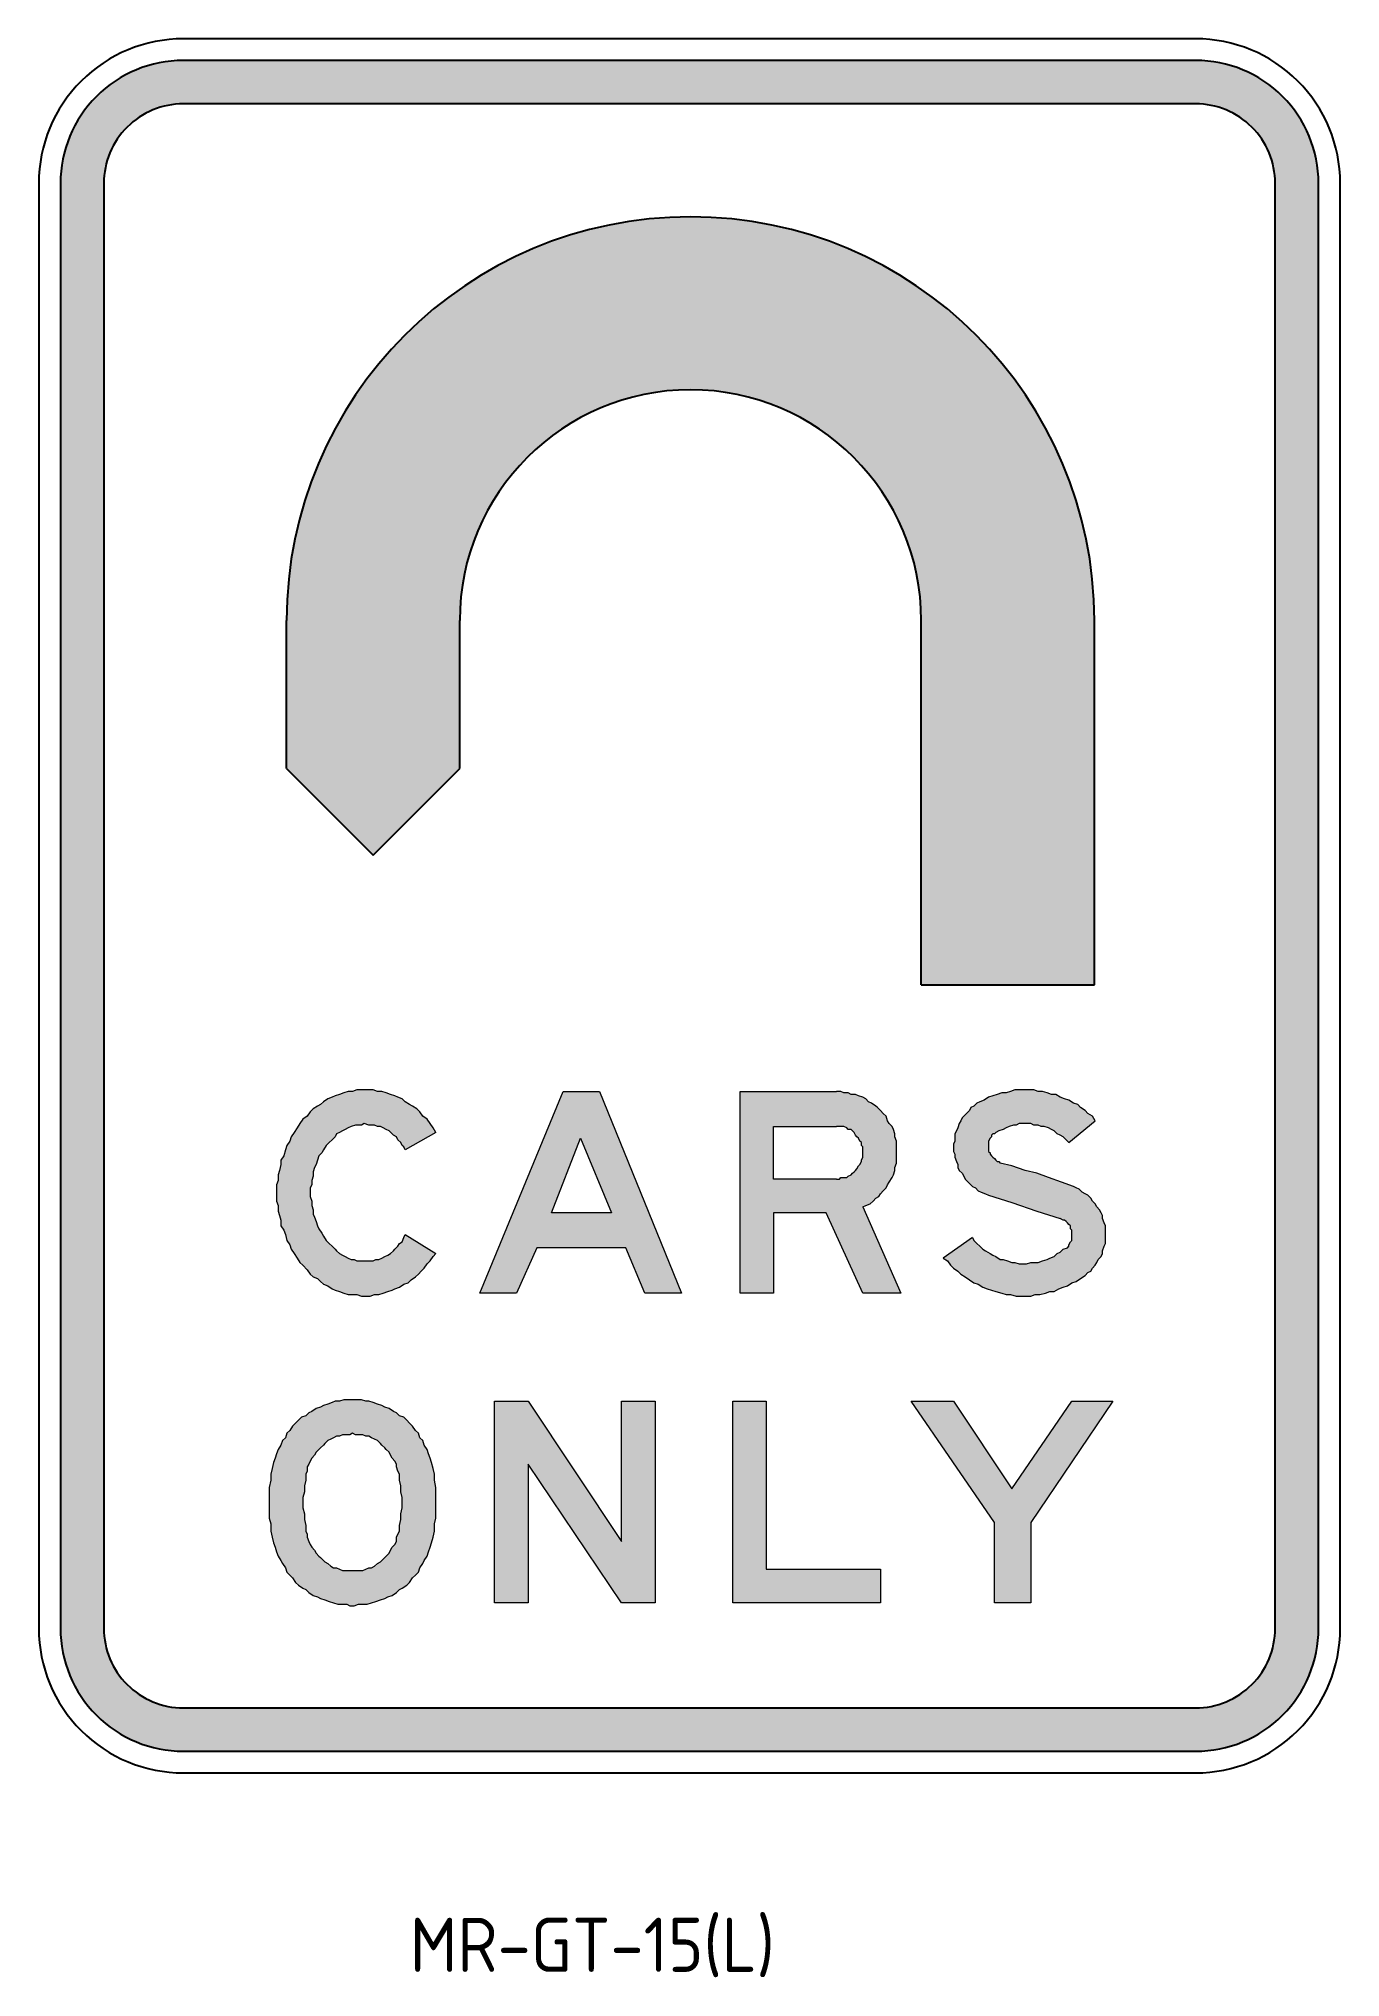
# Model space of a CAD drawing. Extents: x 58.5 to 118.5, y 157.8 to 247.2.
import ezdxf

# ---------------------------------------------------------------- set-up
doc = ezdxf.new("R2010")
doc.units = 0
doc.header["$LTSCALE"] = 12
doc.header["$MEASUREMENT"] = 0
doc.layers.get('0').update_dxf_attribs({"linetype": 'CONTINUOUS'})
doc.layers.add('L25', color=1, linetype='CONTINUOUS')
doc.layers.add('L35', color=3, linetype='CONTINUOUS')
doc.styles.add('ISO', font='iso')

msp = doc.modelspace()

# ---------------------------------------------------------------- hatches: boundary and pattern name
at = {"layer": 'L25'}
h = msp.add_hatch(color=256, dxfattribs=at)
edge = h.paths.add_edge_path()
edge.add_line((65.196, 168.187), (111.863, 168.187))
edge.add_arc((111.863, 173.854), 5.667, 270, 360)
edge.add_line((117.53, 173.854), (117.53, 240.521))
edge.add_arc((111.863, 240.521), 5.667, 360, 450)
edge.add_line((111.863, 246.187), (65.196, 246.187))
edge.add_arc((65.196, 240.521), 5.667, 90, 180)
edge.add_line((59.53, 240.521), (59.53, 173.854))
edge.add_arc((65.196, 173.854), 5.667, 180, 270)
edge = h.paths.add_edge_path(flags=16)
edge.add_line((65.196, 170.187), (111.863, 170.187))
edge.add_arc((111.863, 173.854), 3.667, 270, 360)
edge.add_line((115.53, 173.854), (115.53, 240.521))
edge.add_arc((111.863, 240.521), 3.667, 360, 450)
edge.add_line((111.863, 244.187), (65.196, 244.187))
edge.add_arc((65.196, 240.521), 3.667, 90, 180)
edge.add_line((61.53, 240.521), (61.53, 173.854))
edge.add_arc((65.196, 173.854), 3.667, 180, 270)
msp.add_hatch(color=256, dxfattribs=at).paths.add_polyline_path([(69.956, 220.353), (69.956, 213.516), (73.946, 209.526), (77.936, 213.516), (77.936, 220.353, -1), (99.216, 220.353), (99.216, 203.541), (107.196, 203.541), (107.196, 220.353, 1)])
h = msp.add_hatch(color=256, dxfattribs=at)
h.paths.add_polyline_path([(83.512, 196.468), (84.928, 193.03), (82.164, 193.03)], flags=16)
h.paths.add_polyline_path([(78.862, 189.323), (82.703, 198.624), (84.388, 198.624), (88.163, 189.323), (86.478, 189.323), (85.602, 191.413), (81.49, 191.413), (80.547, 189.323)])
h.paths.add_polyline_path([(73.537, 198.692), (73.402, 198.692), (73.2, 198.692), (72.998, 198.624), (72.796, 198.624), (72.593, 198.557), (72.391, 198.49), (72.189, 198.422), (72.054, 198.355), (71.852, 198.287), (71.65, 198.153), (71.515, 198.018), (71.38, 197.95), (71.178, 197.816), (71.043, 197.681), (70.908, 197.479), (70.706, 197.344), (70.571, 197.142), (70.437, 196.939), (70.302, 196.737), (70.167, 196.535), (70.1, 196.333), (69.965, 196.131), (69.897, 195.928), (69.83, 195.659), (69.695, 195.457), (69.695, 195.254), (69.628, 194.985), (69.56, 194.783), (69.56, 194.513), (69.493, 194.311), (69.493, 194.041), (69.493, 193.839), (69.493, 193.569), (69.56, 193.367), (69.56, 193.098), (69.628, 192.895), (69.695, 192.693), (69.695, 192.424), (69.83, 192.221), (69.897, 192.019), (69.965, 191.75), (70.1, 191.547), (70.167, 191.345), (70.302, 191.143), (70.437, 190.941), (70.571, 190.739), (70.706, 190.604), (70.908, 190.402), (71.043, 190.199), (71.178, 190.065), (71.38, 189.997), (71.515, 189.862), (71.65, 189.728), (71.852, 189.66), (72.054, 189.525), (72.189, 189.458), (72.391, 189.391), (72.593, 189.323), (72.796, 189.256), (72.998, 189.256), (73.2, 189.256), (73.402, 189.188), (73.537, 189.188), (73.807, 189.188), (74.009, 189.256), (74.211, 189.256), (74.413, 189.323), (74.615, 189.391), (74.818, 189.458), (74.952, 189.525), (75.155, 189.593), (75.357, 189.728), (75.559, 189.795), (75.694, 189.93), (75.896, 190.065), (76.031, 190.199), (76.166, 190.334), (76.3, 190.469), (76.435, 190.671), (76.57, 190.806), (76.705, 191.008), (76.84, 191.143), (75.424, 192.019), (75.357, 191.884), (75.289, 191.682), (75.155, 191.615), (75.087, 191.48), (74.952, 191.345), (74.885, 191.278), (74.75, 191.143), (74.615, 191.076), (74.481, 191.008), (74.346, 190.941), (74.211, 190.873), (74.076, 190.873), (73.941, 190.806), (73.807, 190.806), (73.672, 190.806), (73.47, 190.806), (73.335, 190.806), (73.2, 190.806), (73.065, 190.873), (72.93, 190.873), (72.796, 190.941), (72.661, 191.008), (72.526, 191.076), (72.391, 191.143), (72.256, 191.278), (72.189, 191.345), (72.054, 191.48), (71.919, 191.615), (71.785, 191.75), (71.65, 191.952), (71.582, 192.087), (71.448, 192.289), (71.38, 192.424), (71.313, 192.626), (71.245, 192.828), (71.178, 192.963), (71.178, 193.165), (71.111, 193.367), (71.111, 193.569), (71.043, 193.772), (71.043, 193.974), (71.043, 194.176), (71.111, 194.311), (71.111, 194.513), (71.178, 194.715), (71.178, 194.917), (71.245, 195.12), (71.313, 195.254), (71.38, 195.457), (71.448, 195.659), (71.582, 195.794), (71.65, 195.928), (71.785, 196.131), (71.919, 196.265), (72.054, 196.4), (72.189, 196.535), (72.256, 196.67), (72.391, 196.737), (72.526, 196.805), (72.661, 196.872), (72.796, 196.939), (72.93, 197.007), (73.133, 197.074), (73.267, 197.074), (73.402, 197.074), (73.537, 197.142), (73.739, 197.074), (73.874, 197.074), (74.009, 197.074), (74.144, 197.007), (74.278, 197.007), (74.413, 196.939), (74.548, 196.872), (74.683, 196.805), (74.818, 196.67), (74.885, 196.602), (75.02, 196.535), (75.087, 196.4), (75.222, 196.265), (75.289, 196.131), (75.357, 196.063), (75.424, 195.928), (76.84, 196.737), (76.705, 196.939), (76.57, 197.142), (76.435, 197.344), (76.233, 197.479), (76.098, 197.681), (75.963, 197.816), (75.761, 197.95), (75.626, 198.018), (75.424, 198.153), (75.289, 198.287), (75.087, 198.355), (74.952, 198.422), (74.75, 198.49), (74.548, 198.557), (74.346, 198.624), (74.144, 198.624), (73.941, 198.692), (73.739, 198.692)])
h.paths.add_polyline_path([(95.307, 194.58), (92.409, 194.58), (92.409, 197.007), (95.307, 197.007), (95.442, 197.007), (95.509, 197.007), (95.644, 197.007), (95.779, 196.939), (95.846, 196.872), (95.981, 196.872), (96.049, 196.805), (96.116, 196.737), (96.183, 196.602), (96.251, 196.535), (96.318, 196.468), (96.386, 196.333), (96.453, 196.265), (96.453, 196.131), (96.52, 196.063), (96.52, 195.928), (96.52, 195.794), (96.52, 195.726), (96.52, 195.591), (96.453, 195.457), (96.453, 195.389), (96.386, 195.254), (96.318, 195.187), (96.251, 195.052), (96.183, 194.985), (96.116, 194.917), (96.049, 194.85), (95.981, 194.783), (95.846, 194.715), (95.779, 194.648), (95.644, 194.648), (95.509, 194.648), (95.442, 194.58)], flags=16)
h.paths.add_polyline_path([(96.52, 193.3), (98.273, 189.323), (96.52, 189.323), (94.835, 193.03), (92.409, 193.03), (92.409, 189.323), (90.859, 189.323), (90.859, 198.624), (95.307, 198.624), (95.509, 198.624), (95.644, 198.557), (95.846, 198.557), (95.981, 198.49), (96.183, 198.49), (96.318, 198.422), (96.52, 198.355), (96.655, 198.287), (96.79, 198.153), (96.925, 198.085), (97.127, 197.95), (97.194, 197.883), (97.329, 197.748), (97.464, 197.613), (97.599, 197.479), (97.666, 197.276), (97.734, 197.142), (97.868, 197.007), (97.936, 196.872), (98.003, 196.67), (98.003, 196.535), (98.071, 196.333), (98.071, 196.131), (98.071, 195.996), (98.071, 195.794), (98.071, 195.659), (98.071, 195.457), (98.071, 195.322), (98.003, 195.12), (98.003, 194.985), (97.936, 194.783), (97.868, 194.648), (97.734, 194.446), (97.666, 194.311), (97.599, 194.176), (97.464, 194.041), (97.329, 193.906), (97.262, 193.772), (97.127, 193.704), (96.992, 193.569), (96.857, 193.435), (96.655, 193.367)])
h.paths.add_polyline_path([(101.575, 191.884), (100.227, 190.941), (100.43, 190.806), (100.564, 190.604), (100.699, 190.469), (100.901, 190.334), (101.036, 190.199), (101.238, 190.065), (101.441, 189.93), (101.643, 189.795), (101.845, 189.728), (102.047, 189.593), (102.249, 189.525), (102.452, 189.458), (102.654, 189.391), (102.923, 189.323), (103.126, 189.256), (103.328, 189.256), (103.597, 189.188), (103.8, 189.188), (104.002, 189.188), (104.271, 189.188), (104.474, 189.256), (104.676, 189.256), (104.945, 189.323), (105.148, 189.391), (105.35, 189.391), (105.552, 189.525), (105.754, 189.593), (105.956, 189.66), (106.159, 189.795), (106.361, 189.862), (106.563, 189.997), (106.765, 190.132), (106.9, 190.267), (107.035, 190.334), (107.102, 190.469), (107.237, 190.604), (107.304, 190.739), (107.372, 190.873), (107.507, 191.008), (107.574, 191.143), (107.574, 191.278), (107.641, 191.48), (107.709, 191.615), (107.709, 191.75), (107.709, 191.952), (107.709, 192.087), (107.709, 192.289), (107.709, 192.424), (107.641, 192.558), (107.574, 192.761), (107.574, 192.895), (107.507, 193.03), (107.439, 193.165), (107.304, 193.3), (107.237, 193.435), (107.102, 193.569), (107.035, 193.704), (106.9, 193.839), (106.765, 193.906), (106.63, 193.974), (106.496, 194.109), (106.361, 194.176), (106.226, 194.243), (105.687, 194.446), (105.08, 194.648), (104.541, 194.85), (104.002, 194.985), (103.395, 195.187), (102.856, 195.322), (102.789, 195.389), (102.721, 195.389), (102.654, 195.457), (102.586, 195.524), (102.519, 195.591), (102.452, 195.659), (102.384, 195.726), (102.384, 195.794), (102.317, 195.861), (102.317, 195.928), (102.317, 195.996), (102.317, 196.131), (102.317, 196.198), (102.317, 196.265), (102.317, 196.333), (102.384, 196.468), (102.452, 196.535), (102.452, 196.602), (102.519, 196.67), (102.586, 196.67), (102.654, 196.737), (102.789, 196.805), (102.991, 196.872), (103.126, 196.939), (103.26, 197.007), (103.463, 197.074), (103.597, 197.074), (103.732, 197.142), (103.934, 197.142), (104.069, 197.142), (104.271, 197.142), (104.406, 197.074), (104.608, 197.074), (104.743, 197.007), (104.878, 197.007), (105.08, 196.939), (105.215, 196.872), (105.35, 196.805), (105.485, 196.67), (105.619, 196.602), (105.754, 196.535), (105.889, 196.4), (106.024, 196.265), (107.237, 197.276), (107.102, 197.479), (106.9, 197.613), (106.765, 197.748), (106.563, 197.883), (106.428, 198.018), (106.226, 198.085), (106.024, 198.22), (105.822, 198.287), (105.619, 198.355), (105.417, 198.49), (105.215, 198.49), (105.013, 198.557), (104.811, 198.624), (104.608, 198.624), (104.406, 198.692), (104.204, 198.692), (104.002, 198.692), (103.732, 198.692), (103.53, 198.692), (103.328, 198.624), (103.126, 198.557), (102.923, 198.557), (102.721, 198.49), (102.519, 198.422), (102.317, 198.355), (102.115, 198.22), (101.912, 198.153), (101.778, 198.085), (101.643, 197.95), (101.508, 197.883), (101.441, 197.748), (101.306, 197.613), (101.238, 197.546), (101.104, 197.411), (101.036, 197.276), (100.969, 197.142), (100.901, 196.939), (100.834, 196.805), (100.767, 196.67), (100.767, 196.535), (100.767, 196.333), (100.699, 196.198), (100.699, 196.063), (100.699, 195.861), (100.767, 195.726), (100.767, 195.591), (100.834, 195.389), (100.901, 195.254), (100.901, 195.12), (100.969, 194.985), (101.104, 194.85), (101.171, 194.715), (101.238, 194.58), (101.373, 194.446), (101.508, 194.311), (101.575, 194.243), (101.71, 194.176), (101.845, 194.041), (101.98, 193.974), (102.182, 193.906), (102.317, 193.839), (103.395, 193.502), (104.541, 193.098), (105.619, 192.761), (105.754, 192.693), (105.822, 192.693), (105.889, 192.626), (105.956, 192.558), (106.024, 192.491), (106.091, 192.424), (106.091, 192.289), (106.159, 192.221), (106.159, 192.154), (106.159, 192.019), (106.159, 191.952), (106.159, 191.817), (106.159, 191.75), (106.091, 191.682), (106.024, 191.547), (106.024, 191.48), (105.956, 191.413), (105.754, 191.345), (105.619, 191.21), (105.485, 191.143), (105.35, 191.008), (105.148, 190.941), (105.013, 190.873), (104.811, 190.806), (104.608, 190.739), (104.474, 190.739), (104.271, 190.739), (104.069, 190.671), (103.934, 190.671), (103.732, 190.671), (103.53, 190.739), (103.395, 190.739), (103.193, 190.806), (102.991, 190.873), (102.856, 190.873), (102.654, 191.008), (102.519, 191.076), (102.384, 191.143), (102.182, 191.278), (102.047, 191.345), (101.912, 191.48), (101.778, 191.615), (101.643, 191.75)])
h = msp.add_hatch(color=256, dxfattribs=at)
h.paths.add_polyline_path([(79.536, 184.336), (81.086, 184.336), (85.399, 177.865), (85.399, 184.336), (86.95, 184.336), (86.95, 175.034), (85.399, 175.034), (81.086, 181.437), (81.086, 175.034), (79.536, 175.034)])
h.paths.add_polyline_path([(90.522, 184.336), (92.072, 184.336), (92.072, 176.585), (97.329, 176.585), (97.329, 175.034), (90.522, 175.034)])
h.paths.add_polyline_path([(98.745, 184.336), (100.699, 184.336), (103.395, 180.292), (106.159, 184.336), (108.046, 184.336), (104.271, 178.741), (104.271, 175.034), (102.586, 175.034), (102.586, 178.741)])
h.paths.add_polyline_path([(72.998, 182.853), (72.863, 182.785), (72.728, 182.785), (72.526, 182.785), (72.391, 182.718), (72.256, 182.718), (72.122, 182.651), (71.987, 182.583), (71.852, 182.516), (71.717, 182.381), (71.65, 182.314), (71.515, 182.179), (71.448, 182.111), (71.313, 181.977), (71.245, 181.842), (71.111, 181.707), (71.043, 181.572), (70.976, 181.437), (70.908, 181.303), (70.908, 181.1), (70.841, 180.966), (70.841, 180.696), (70.774, 180.426), (70.774, 180.157), (70.706, 179.887), (70.706, 179.685), (70.706, 179.415), (70.774, 179.146), (70.774, 178.876), (70.841, 178.607), (70.841, 178.337), (70.908, 178.202), (70.908, 178.067), (70.976, 177.865), (71.043, 177.73), (71.111, 177.596), (71.245, 177.461), (71.313, 177.326), (71.448, 177.191), (71.515, 177.124), (71.65, 176.989), (71.717, 176.922), (71.852, 176.854), (71.987, 176.719), (72.122, 176.652), (72.256, 176.652), (72.391, 176.585), (72.526, 176.517), (72.728, 176.517), (72.863, 176.517), (72.998, 176.517), (73.133, 176.517), (73.267, 176.517), (73.47, 176.517), (73.604, 176.585), (73.739, 176.652), (73.874, 176.652), (74.009, 176.719), (74.144, 176.854), (74.278, 176.922), (74.346, 176.989), (74.481, 177.124), (74.548, 177.191), (74.683, 177.326), (74.75, 177.461), (74.818, 177.596), (74.952, 177.73), (75.02, 177.865), (75.02, 178.067), (75.087, 178.202), (75.155, 178.337), (75.155, 178.607), (75.222, 178.876), (75.222, 179.146), (75.289, 179.415), (75.289, 179.685), (75.289, 179.887), (75.222, 180.157), (75.222, 180.426), (75.155, 180.696), (75.155, 180.966), (75.087, 181.1), (75.02, 181.303), (75.02, 181.437), (74.952, 181.572), (74.818, 181.707), (74.75, 181.842), (74.683, 181.977), (74.548, 182.111), (74.481, 182.179), (74.346, 182.314), (74.278, 182.381), (74.144, 182.516), (74.009, 182.583), (73.874, 182.651), (73.739, 182.718), (73.604, 182.718), (73.47, 182.785), (73.267, 182.785), (73.133, 182.785)], flags=16)
h.paths.add_polyline_path([(72.998, 184.403), (72.796, 184.403), (72.593, 184.403), (72.391, 184.336), (72.189, 184.336), (72.054, 184.268), (71.852, 184.201), (71.65, 184.133), (71.515, 184.066), (71.313, 183.999), (71.111, 183.864), (70.976, 183.796), (70.841, 183.662), (70.639, 183.594), (70.504, 183.459), (70.369, 183.325), (70.234, 183.19), (70.1, 182.988), (69.965, 182.853), (69.897, 182.651), (69.763, 182.516), (69.695, 182.314), (69.56, 182.111), (69.493, 181.909), (69.426, 181.707), (69.358, 181.505), (69.291, 181.235), (69.223, 180.966), (69.223, 180.696), (69.156, 180.359), (69.156, 180.089), (69.156, 179.82), (69.156, 179.483), (69.156, 179.213), (69.156, 178.944), (69.223, 178.674), (69.223, 178.337), (69.291, 178.067), (69.358, 177.798), (69.426, 177.596), (69.493, 177.393), (69.56, 177.191), (69.695, 176.989), (69.763, 176.854), (69.897, 176.652), (69.965, 176.45), (70.1, 176.315), (70.234, 176.18), (70.369, 175.978), (70.504, 175.843), (70.706, 175.708), (70.841, 175.641), (70.976, 175.506), (71.178, 175.371), (71.38, 175.304), (71.515, 175.237), (71.717, 175.169), (71.919, 175.102), (72.122, 175.034), (72.324, 174.967), (72.526, 174.967), (72.728, 174.967), (72.863, 174.9), (73.065, 174.9), (73.267, 174.967), (73.47, 174.967), (73.672, 174.967), (73.874, 175.034), (74.076, 175.102), (74.278, 175.169), (74.481, 175.237), (74.615, 175.304), (74.818, 175.371), (75.02, 175.506), (75.155, 175.641), (75.289, 175.708), (75.492, 175.843), (75.626, 175.978), (75.761, 176.18), (75.896, 176.315), (76.031, 176.45), (76.098, 176.652), (76.233, 176.854), (76.3, 176.989), (76.435, 177.191), (76.503, 177.393), (76.57, 177.596), (76.637, 177.798), (76.705, 178.067), (76.772, 178.337), (76.772, 178.674), (76.84, 178.944), (76.84, 179.213), (76.84, 179.483), (76.84, 179.82), (76.84, 180.089), (76.84, 180.359), (76.772, 180.696), (76.772, 180.966), (76.705, 181.235), (76.637, 181.505), (76.57, 181.707), (76.503, 181.909), (76.435, 182.111), (76.3, 182.314), (76.233, 182.516), (76.098, 182.651), (76.031, 182.853), (75.896, 182.988), (75.761, 183.19), (75.626, 183.325), (75.492, 183.459), (75.357, 183.594), (75.155, 183.662), (75.02, 183.796), (74.885, 183.864), (74.683, 183.999), (74.481, 184.066), (74.346, 184.133), (74.144, 184.201), (73.941, 184.268), (73.739, 184.336), (73.604, 184.336), (73.402, 184.403), (73.2, 184.403)])

# ---------------------------------------------------------------- linework, layer by layer
at = {"color": 3, "lineweight": 0}
for points in [[(73.537, 198.692), (73.402, 198.692), (73.2, 198.692), (72.998, 198.624), (72.796, 198.624), (72.593, 198.557), (72.391, 198.49), (72.189, 198.422), (72.054, 198.355), (71.852, 198.287), (71.65, 198.153), (71.515, 198.018), (71.38, 197.95), (71.178, 197.816), (71.043, 197.681)], [(76.098, 197.681), (75.963, 197.816), (75.761, 197.95), (75.626, 198.018), (75.424, 198.153), (75.289, 198.287), (75.087, 198.355), (74.952, 198.422), (74.75, 198.49), (74.548, 198.557), (74.346, 198.624), (74.144, 198.624), (73.941, 198.692), (73.739, 198.692), (73.537, 198.692)], [(78.862, 189.323), (82.703, 198.624), (84.388, 198.624), (88.163, 189.323), (86.478, 189.323), (85.602, 191.413), (81.49, 191.413), (80.547, 189.323), (78.862, 189.323), (78.862, 189.323)], [(96.52, 193.3), (98.273, 189.323), (96.52, 189.323), (94.835, 193.03), (92.409, 193.03), (92.409, 189.323), (90.859, 189.323), (90.859, 198.624)], [(90.859, 198.624), (95.307, 198.624)], [(98.071, 195.794), (98.071, 195.996), (98.071, 196.131), (98.071, 196.333), (98.003, 196.535), (98.003, 196.67), (97.936, 196.872), (97.868, 197.007), (97.734, 197.142), (97.666, 197.276), (97.599, 197.479), (97.464, 197.613), (97.329, 197.748), (97.194, 197.883), (97.127, 197.95), (96.925, 198.085), (96.79, 198.153), (96.655, 198.287), (96.52, 198.355), (96.318, 198.422), (96.183, 198.49), (95.981, 198.49), (95.846, 198.557), (95.644, 198.557), (95.509, 198.624), (95.307, 198.624)], [(106.024, 196.265), (107.237, 197.276), (107.102, 197.479), (106.9, 197.613), (106.765, 197.748), (106.563, 197.883), (106.428, 198.018), (106.226, 198.085), (106.024, 198.22), (105.822, 198.287), (105.619, 198.355), (105.417, 198.49), (105.215, 198.49), (105.013, 198.557), (104.811, 198.624), (104.608, 198.624), (104.406, 198.692), (104.204, 198.692), (104.002, 198.692), (103.732, 198.692), (103.53, 198.692), (103.328, 198.624), (103.126, 198.557), (102.923, 198.557), (102.721, 198.49), (102.519, 198.422), (102.317, 198.355), (102.115, 198.22), (101.912, 198.153), (101.778, 198.085), (101.643, 197.95), (101.508, 197.883), (101.441, 197.748), (101.306, 197.613), (101.238, 197.546), (101.104, 197.411), (101.036, 197.276), (100.969, 197.142), (100.901, 196.939), (100.834, 196.805), (100.767, 196.67), (100.767, 196.535), (100.767, 196.333), (100.699, 196.198), (100.699, 196.063), (100.699, 195.861), (100.767, 195.726), (100.767, 195.591), (100.834, 195.389), (100.901, 195.254), (100.901, 195.12), (100.969, 194.985), (101.104, 194.85), (101.171, 194.715), (101.238, 194.58), (101.373, 194.446), (101.508, 194.311), (101.575, 194.243), (101.71, 194.176), (101.845, 194.041), (101.98, 193.974), (102.182, 193.906), (102.317, 193.839), (103.395, 193.502), (104.541, 193.098), (105.619, 192.761)], [(71.043, 197.681), (70.908, 197.479), (70.706, 197.344), (70.571, 197.142), (70.437, 196.939), (70.302, 196.737), (70.167, 196.535), (70.1, 196.333), (69.965, 196.131), (69.897, 195.928), (69.83, 195.659), (69.695, 195.457), (69.695, 195.254), (69.628, 194.985), (69.56, 194.783), (69.56, 194.513), (69.493, 194.311), (69.493, 194.041), (69.493, 193.839), (69.493, 193.569), (69.56, 193.367), (69.56, 193.098), (69.628, 192.895), (69.695, 192.693), (69.695, 192.424), (69.83, 192.221), (69.897, 192.019), (69.965, 191.75), (70.1, 191.547), (70.167, 191.345), (70.302, 191.143), (70.437, 190.941), (70.571, 190.739), (70.706, 190.604), (70.908, 190.402), (71.043, 190.199)], [(76.84, 196.737), (76.705, 196.939), (76.57, 197.142), (76.435, 197.344), (76.233, 197.479), (76.098, 197.681)], [(76.84, 196.737), (75.424, 195.928), (75.357, 196.063), (75.289, 196.131), (75.222, 196.265), (75.087, 196.4), (75.02, 196.535), (74.885, 196.602), (74.818, 196.67), (74.683, 196.805), (74.548, 196.872), (74.413, 196.939), (74.278, 197.007), (74.144, 197.007), (74.009, 197.074), (73.874, 197.074), (73.739, 197.074), (73.537, 197.142), (73.402, 197.074), (73.267, 197.074), (73.133, 197.074), (72.93, 197.007), (72.796, 196.939), (72.661, 196.872), (72.526, 196.805), (72.391, 196.737), (72.256, 196.67), (72.189, 196.535), (72.054, 196.4), (71.919, 196.265), (71.785, 196.131), (71.65, 195.928), (71.582, 195.794), (71.448, 195.659), (71.38, 195.457), (71.313, 195.254), (71.245, 195.12), (71.178, 194.917), (71.178, 194.715), (71.111, 194.513), (71.111, 194.311), (71.043, 194.176), (71.043, 193.974), (71.043, 193.772), (71.111, 193.569), (71.111, 193.367), (71.178, 193.165), (71.178, 192.963), (71.245, 192.828), (71.313, 192.626), (71.38, 192.424), (71.448, 192.289), (71.582, 192.087), (71.65, 191.952), (71.785, 191.75), (71.919, 191.615), (72.054, 191.48), (72.189, 191.345), (72.256, 191.278), (72.391, 191.143), (72.526, 191.076), (72.661, 191.008), (72.796, 190.941), (72.93, 190.873), (73.065, 190.873), (73.2, 190.806), (73.335, 190.806), (73.47, 190.806), (73.672, 190.806), (73.807, 190.806), (73.941, 190.806), (74.076, 190.873), (74.211, 190.873), (74.346, 190.941), (74.481, 191.008), (74.615, 191.076), (74.75, 191.143), (74.885, 191.278), (74.952, 191.345), (75.087, 191.48), (75.155, 191.615), (75.289, 191.682), (75.357, 191.884), (75.424, 192.019), (76.84, 191.143)], [(95.307, 194.58), (92.409, 194.58), (92.409, 197.007)], [(92.409, 197.007), (95.307, 197.007)], [(96.52, 195.794), (96.52, 195.928), (96.52, 196.063), (96.453, 196.131), (96.453, 196.265), (96.386, 196.333), (96.318, 196.468), (96.251, 196.535), (96.183, 196.602), (96.116, 196.737), (96.049, 196.805), (95.981, 196.872), (95.846, 196.872), (95.779, 196.939), (95.644, 197.007), (95.509, 197.007), (95.442, 197.007), (95.307, 197.007)], [(106.024, 196.265), (105.889, 196.4), (105.754, 196.535), (105.619, 196.602), (105.485, 196.67), (105.35, 196.805), (105.215, 196.872), (105.08, 196.939), (104.878, 197.007), (104.743, 197.007), (104.608, 197.074), (104.406, 197.074), (104.271, 197.142), (104.069, 197.142), (103.934, 197.142), (103.732, 197.142), (103.597, 197.074), (103.463, 197.074), (103.26, 197.007), (103.126, 196.939), (102.991, 196.872), (102.789, 196.805), (102.654, 196.737)], [(83.512, 196.468), (84.928, 193.03), (82.164, 193.03), (83.512, 196.468), (83.512, 196.468)], [(102.654, 196.737), (102.586, 196.67), (102.519, 196.67), (102.452, 196.602), (102.452, 196.535), (102.384, 196.468), (102.317, 196.333), (102.317, 196.265), (102.317, 196.198), (102.317, 196.131), (102.317, 195.996), (102.317, 195.928), (102.317, 195.861), (102.384, 195.794), (102.384, 195.726), (102.452, 195.659), (102.519, 195.591), (102.586, 195.524), (102.654, 195.457), (102.721, 195.389), (102.789, 195.389), (102.856, 195.322)], [(95.307, 194.58), (95.442, 194.58), (95.509, 194.648), (95.644, 194.648), (95.779, 194.648), (95.846, 194.715), (95.981, 194.783), (96.049, 194.85), (96.116, 194.917), (96.183, 194.985), (96.251, 195.052), (96.318, 195.187), (96.386, 195.254), (96.453, 195.389), (96.453, 195.457), (96.52, 195.591), (96.52, 195.726), (96.52, 195.794)], [(96.52, 193.3), (96.655, 193.367), (96.857, 193.435), (96.992, 193.569), (97.127, 193.704), (97.262, 193.772), (97.329, 193.906), (97.464, 194.041), (97.599, 194.176), (97.666, 194.311), (97.734, 194.446), (97.868, 194.648), (97.936, 194.783), (98.003, 194.985), (98.003, 195.12), (98.071, 195.322), (98.071, 195.457), (98.071, 195.659), (98.071, 195.794)], [(100.227, 190.941), (100.43, 190.806), (100.564, 190.604), (100.699, 190.469), (100.901, 190.334), (101.036, 190.199), (101.238, 190.065), (101.441, 189.93), (101.643, 189.795), (101.845, 189.728), (102.047, 189.593), (102.249, 189.525), (102.452, 189.458), (102.654, 189.391), (102.923, 189.323), (103.126, 189.256), (103.328, 189.256), (103.597, 189.188), (103.8, 189.188), (104.002, 189.188), (104.271, 189.188), (104.474, 189.256), (104.676, 189.256), (104.945, 189.323), (105.148, 189.391), (105.35, 189.391), (105.552, 189.525), (105.754, 189.593), (105.956, 189.66), (106.159, 189.795), (106.361, 189.862), (106.563, 189.997), (106.765, 190.132), (106.9, 190.267), (107.035, 190.334), (107.102, 190.469), (107.237, 190.604), (107.304, 190.739), (107.372, 190.873), (107.507, 191.008), (107.574, 191.143), (107.574, 191.278), (107.641, 191.48), (107.709, 191.615), (107.709, 191.75), (107.709, 191.952), (107.709, 192.087), (107.709, 192.289), (107.709, 192.424), (107.641, 192.558), (107.574, 192.761), (107.574, 192.895), (107.507, 193.03), (107.439, 193.165), (107.304, 193.3), (107.237, 193.435), (107.102, 193.569), (107.035, 193.704), (106.9, 193.839), (106.765, 193.906), (106.63, 193.974), (106.496, 194.109), (106.361, 194.176), (106.226, 194.243), (105.687, 194.446), (105.08, 194.648), (104.541, 194.85), (104.002, 194.985), (103.395, 195.187), (102.856, 195.322)], [(105.956, 191.413), (106.024, 191.48), (106.024, 191.547), (106.091, 191.682), (106.159, 191.75), (106.159, 191.817), (106.159, 191.952), (106.159, 192.019), (106.159, 192.154), (106.159, 192.221), (106.091, 192.289), (106.091, 192.424), (106.024, 192.491), (105.956, 192.558), (105.889, 192.626), (105.822, 192.693), (105.754, 192.693), (105.619, 192.761)], [(101.575, 191.884), (100.227, 190.941)], [(101.575, 191.884), (101.643, 191.75), (101.778, 191.615), (101.912, 191.48), (102.047, 191.345), (102.182, 191.278), (102.384, 191.143), (102.519, 191.076), (102.654, 191.008), (102.856, 190.873), (102.991, 190.873), (103.193, 190.806), (103.395, 190.739), (103.53, 190.739), (103.732, 190.671), (103.934, 190.671), (104.069, 190.671), (104.271, 190.739), (104.474, 190.739), (104.608, 190.739), (104.811, 190.806), (105.013, 190.873), (105.148, 190.941), (105.35, 191.008), (105.485, 191.143), (105.619, 191.21), (105.754, 191.345), (105.956, 191.413)], [(73.537, 189.188), (73.807, 189.188), (74.009, 189.256), (74.211, 189.256), (74.413, 189.323), (74.615, 189.391), (74.818, 189.458), (74.952, 189.525), (75.155, 189.593), (75.357, 189.728), (75.559, 189.795), (75.694, 189.93), (75.896, 190.065), (76.031, 190.199), (76.166, 190.334), (76.3, 190.469), (76.435, 190.671), (76.57, 190.806), (76.705, 191.008), (76.84, 191.143)], [(71.043, 190.199), (71.178, 190.065), (71.38, 189.997), (71.515, 189.862), (71.65, 189.728), (71.852, 189.66), (72.054, 189.525), (72.189, 189.458), (72.391, 189.391), (72.593, 189.323), (72.796, 189.256), (72.998, 189.256), (73.2, 189.256), (73.402, 189.188), (73.537, 189.188)], [(72.998, 184.403), (72.796, 184.403), (72.593, 184.403), (72.391, 184.336), (72.189, 184.336), (72.054, 184.268), (71.852, 184.201), (71.65, 184.133), (71.515, 184.066), (71.313, 183.999), (71.111, 183.864), (70.976, 183.796), (70.841, 183.662), (70.639, 183.594), (70.504, 183.459), (70.369, 183.325), (70.234, 183.19), (70.1, 182.988)], [(75.896, 182.988), (75.761, 183.19), (75.626, 183.325), (75.492, 183.459), (75.357, 183.594), (75.155, 183.662), (75.02, 183.796), (74.885, 183.864), (74.683, 183.999), (74.481, 184.066), (74.346, 184.133), (74.144, 184.201), (73.941, 184.268), (73.739, 184.336), (73.604, 184.336), (73.402, 184.403), (73.2, 184.403), (72.998, 184.403)], [(79.536, 184.336), (81.086, 184.336), (85.399, 177.865), (85.399, 184.336), (86.95, 184.336), (86.95, 175.034), (85.399, 175.034), (81.086, 181.437), (81.086, 175.034), (79.536, 175.034), (79.536, 184.336), (79.536, 184.336)], [(90.522, 184.336), (92.072, 184.336), (92.072, 176.585), (97.329, 176.585), (97.329, 175.034), (90.522, 175.034), (90.522, 184.336), (90.522, 184.336)], [(98.745, 184.336), (100.699, 184.336), (103.395, 180.292), (106.159, 184.336), (108.046, 184.336), (104.271, 178.741), (104.271, 175.034), (102.586, 175.034), (102.586, 178.741), (98.745, 184.336), (98.745, 184.336)], [(70.1, 182.988), (69.965, 182.853), (69.897, 182.651), (69.763, 182.516), (69.695, 182.314), (69.56, 182.111), (69.493, 181.909), (69.426, 181.707), (69.358, 181.505)], [(72.998, 182.853), (72.863, 182.785), (72.728, 182.785), (72.526, 182.785), (72.391, 182.718), (72.256, 182.718), (72.122, 182.651), (71.987, 182.583), (71.852, 182.516), (71.717, 182.381), (71.65, 182.314), (71.515, 182.179), (71.448, 182.111), (71.313, 181.977)], [(74.683, 181.977), (74.548, 182.111), (74.481, 182.179), (74.346, 182.314), (74.278, 182.381), (74.144, 182.516), (74.009, 182.583), (73.874, 182.651), (73.739, 182.718), (73.604, 182.718), (73.47, 182.785), (73.267, 182.785), (73.133, 182.785), (72.998, 182.853)], [(76.637, 181.505), (76.57, 181.707), (76.503, 181.909), (76.435, 182.111), (76.3, 182.314), (76.233, 182.516), (76.098, 182.651), (76.031, 182.853), (75.896, 182.988)], [(71.313, 181.977), (71.245, 181.842), (71.111, 181.707), (71.043, 181.572), (70.976, 181.437), (70.908, 181.303), (70.908, 181.1), (70.841, 180.966)], [(75.155, 180.966), (75.087, 181.1), (75.02, 181.303), (75.02, 181.437), (74.952, 181.572), (74.818, 181.707), (74.75, 181.842), (74.683, 181.977)], [(69.358, 181.505), (69.291, 181.235), (69.223, 180.966), (69.223, 180.696), (69.156, 180.359), (69.156, 180.089), (69.156, 179.82), (69.156, 179.483), (69.156, 179.213), (69.156, 178.944), (69.223, 178.674), (69.223, 178.337), (69.291, 178.067), (69.358, 177.798)], [(70.841, 180.966), (70.841, 180.696), (70.774, 180.426), (70.774, 180.157), (70.706, 179.887), (70.706, 179.685), (70.706, 179.415), (70.774, 179.146), (70.774, 178.876), (70.841, 178.607), (70.841, 178.337)], [(75.155, 178.337), (75.155, 178.607), (75.222, 178.876), (75.222, 179.146), (75.289, 179.415), (75.289, 179.685), (75.289, 179.887), (75.222, 180.157), (75.222, 180.426), (75.155, 180.696), (75.155, 180.966)], [(76.637, 177.798), (76.705, 178.067), (76.772, 178.337), (76.772, 178.674), (76.84, 178.944), (76.84, 179.213), (76.84, 179.483), (76.84, 179.82), (76.84, 180.089), (76.84, 180.359), (76.772, 180.696), (76.772, 180.966), (76.705, 181.235), (76.637, 181.505)], [(70.841, 178.337), (70.908, 178.202), (70.908, 178.067), (70.976, 177.865), (71.043, 177.73), (71.111, 177.596), (71.245, 177.461), (71.313, 177.326)], [(74.683, 177.326), (74.75, 177.461), (74.818, 177.596), (74.952, 177.73), (75.02, 177.865), (75.02, 178.067), (75.087, 178.202), (75.155, 178.337)], [(69.358, 177.798), (69.426, 177.596), (69.493, 177.393), (69.56, 177.191), (69.695, 176.989), (69.763, 176.854), (69.897, 176.652), (69.965, 176.45), (70.1, 176.315)], [(71.313, 177.326), (71.448, 177.191), (71.515, 177.124), (71.65, 176.989), (71.717, 176.922), (71.852, 176.854), (71.987, 176.719), (72.122, 176.652), (72.256, 176.652), (72.391, 176.585), (72.526, 176.517), (72.728, 176.517), (72.863, 176.517), (72.998, 176.517)], [(72.998, 176.517), (73.133, 176.517), (73.267, 176.517), (73.47, 176.517), (73.604, 176.585), (73.739, 176.652), (73.874, 176.652), (74.009, 176.719), (74.144, 176.854), (74.278, 176.922), (74.346, 176.989), (74.481, 177.124), (74.548, 177.191), (74.683, 177.326)], [(75.896, 176.315), (76.031, 176.45), (76.098, 176.652), (76.233, 176.854), (76.3, 176.989), (76.435, 177.191), (76.503, 177.393), (76.57, 177.596), (76.637, 177.798)], [(70.1, 176.315), (70.234, 176.18), (70.369, 175.978), (70.504, 175.843), (70.706, 175.708), (70.841, 175.641), (70.976, 175.506), (71.178, 175.371), (71.38, 175.304), (71.515, 175.237), (71.717, 175.169), (71.919, 175.102), (72.122, 175.034), (72.324, 174.967), (72.526, 174.967), (72.728, 174.967), (72.863, 174.9), (73.065, 174.9), (73.267, 174.967), (73.47, 174.967), (73.672, 174.967), (73.874, 175.034), (74.076, 175.102), (74.278, 175.169), (74.481, 175.237), (74.615, 175.304), (74.818, 175.371), (75.02, 175.506), (75.155, 175.641), (75.289, 175.708), (75.492, 175.843), (75.626, 175.978), (75.761, 176.18), (75.896, 176.315)]]:
    msp.add_lwpolyline(points, dxfattribs=at)
at = {"layer": 'L35'}
for p, q in [((69.956, 213.516), (69.956, 220.353)), ((77.936, 213.516), (77.936, 220.353)), ((99.216, 203.541), (99.216, 220.353)), ((107.196, 203.541), (107.196, 220.353)), ((69.956, 213.516), (73.946, 209.526)), ((73.946, 209.526), (77.936, 213.516)), ((99.216, 203.541), (107.196, 203.541))]:
    msp.add_line(p, q, dxfattribs=at)
for points in [[(65.196, 167.187), (111.863, 167.187, 0.414214), (118.53, 173.854), (118.53, 240.521, 0.414214), (111.863, 247.187), (65.196, 247.187, 0.414214), (58.53, 240.521), (58.53, 173.854, 0.414214)], [(65.196, 168.187), (111.863, 168.187, 0.414214), (117.53, 173.854), (117.53, 240.521, 0.414214), (111.863, 246.187), (65.196, 246.187, 0.414214), (59.53, 240.521), (59.53, 173.854, 0.414214)], [(65.196, 170.187), (111.863, 170.187, 0.414214), (115.53, 173.854), (115.53, 240.521, 0.414214), (111.863, 244.187), (65.196, 244.187, 0.414214), (61.53, 240.521), (61.53, 173.854, 0.414214)]]:
    msp.add_lwpolyline(points, format="xyb", close=True, dxfattribs=at)
for radius in [18.62, 10.64]:
    msp.add_arc((88.576, 220.353), radius, 0, 180, dxfattribs=at)

# ---------------------------------------------------------------- texts
at = {"layer": 'L25', "style": 'ISO'}
msp.add_text('MR-GT-15(L)', height=2.5, dxfattribs=at).set_placement((75.637, 158.008))

doc.saveas('drawing.dxf')
